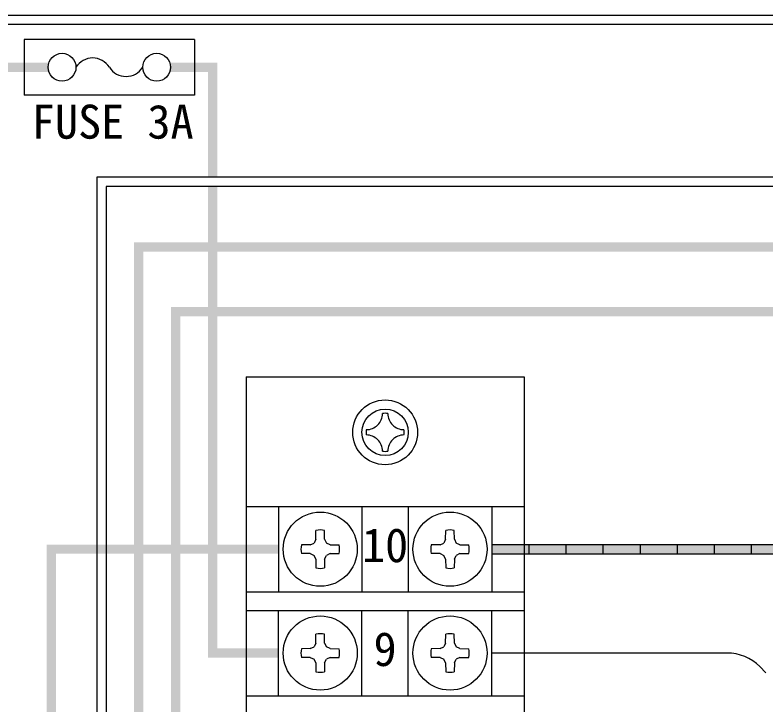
# Model space of a CAD drawing. Units: millimetres, scale not verified. Extents: x -1248 to 1240, y -219 to 343.
# Drawn here: x 677.3 to 758.3, y 64.9 to 139.3 of the extents above; entities that cross this region are included whole.
import ezdxf
from ezdxf.enums import TextEntityAlignment as Align

# ---------------------------------------------------------------- set-up
doc = ezdxf.new("R2010")
doc.units = ezdxf.units.MM
doc.header["$LTSCALE"] = 2
doc.layers.add('0-0', color=4, linetype='Continuous')
doc.styles.add('ＭＳ ゴシック', font='')
doc.styles.get('ＭＳ ゴシック').set_extended_font_data('MS Gothic')

msp = doc.modelspace()

# ---------------------------------------------------------------- linework, layer by layer
at = {"layer": '0-0', "color": 7}
for p, q in [((607.238, 139.269), (767.238, 139.269)), ((607.238, 138.269), (767.238, 138.269)), ((696.687, 136.641), (696.687, 130.641)), ((696.687, 130.641), (678.287, 130.641)), ((702.238, 100.269), (702.238, 24.069)), ((754.121, 70.469), (728.738, 70.469)), ((758.327, 68.334), (757.656, 69.005))]:
    msp.add_line(p, q, dxfattribs=at)
at = {"layer": '0-0'}
for p, q in [((702.238, 86.269), (732.238, 86.269)), ((705.738, 86.269), (705.738, 77.069)), ((714.738, 86.269), (714.738, 77.069)), ((714.738, 86.269), (714.738, 77.069)), ((719.738, 86.269), (719.738, 77.069)), ((728.738, 86.269), (728.738, 77.069)), ((709.761, 82.741), (709.775, 83.694)), ((710.715, 82.741), (710.701, 83.694)), ((723.761, 82.741), (723.775, 83.694)), ((724.715, 82.741), (724.701, 83.694)), ((709.761, 82.741), (709.572, 82.335)), ((710.715, 82.741), (710.903, 82.335)), ((723.761, 82.741), (723.572, 82.335)), ((724.715, 82.741), (724.903, 82.335)), ((709.167, 82.147), (708.213, 82.133)), ((709.167, 82.147), (709.572, 82.335)), ((711.309, 82.147), (710.903, 82.335)), ((711.309, 82.147), (712.263, 82.133)), ((723.167, 82.147), (722.213, 82.133)), ((723.167, 82.147), (723.572, 82.335)), ((725.309, 82.147), (724.903, 82.335)), ((725.309, 82.147), (726.263, 82.133)), ((728.738, 82.169), (872.43, 82.169)), ((732.738, 82.169), (732.738, 81.169)), ((736.738, 82.169), (736.738, 81.169)), ((740.738, 82.169), (740.738, 81.169)), ((744.738, 82.169), (744.738, 81.169)), ((748.738, 82.169), (748.738, 81.169)), ((752.738, 82.169), (752.738, 81.169)), ((756.738, 82.169), (756.738, 81.169)), ((709.167, 81.192), (708.213, 81.206)), ((709.167, 81.192), (709.572, 81.004)), ((711.309, 81.192), (710.903, 81.004)), ((711.309, 81.192), (712.263, 81.206)), ((723.167, 81.192), (722.213, 81.206)), ((723.167, 81.192), (723.572, 81.004)), ((725.309, 81.192), (724.903, 81.004)), ((725.309, 81.192), (726.263, 81.206)), ((728.738, 81.169), (872.43, 81.169)), ((709.761, 80.598), (709.572, 81.004)), ((709.761, 80.598), (709.775, 79.645)), ((710.715, 80.598), (710.701, 79.645)), ((710.715, 80.598), (710.903, 81.004)), ((723.761, 80.598), (723.572, 81.004)), ((723.761, 80.598), (723.775, 79.645)), ((724.715, 80.598), (724.701, 79.645)), ((724.715, 80.598), (724.903, 81.004)), ((702.238, 77.069), (732.238, 77.069)), ((702.238, 75.069), (732.238, 75.069)), ((705.738, 65.869), (705.738, 75.069)), ((714.738, 65.869), (714.738, 75.069)), ((714.738, 65.869), (714.738, 75.069)), ((719.738, 65.869), (719.738, 75.069)), ((728.738, 65.869), (728.738, 75.069)), ((709.761, 71.541), (709.775, 72.494)), ((710.715, 71.541), (710.701, 72.494)), ((723.761, 71.541), (723.775, 72.494)), ((724.715, 71.541), (724.701, 72.494)), ((709.761, 71.541), (709.572, 71.135)), ((710.715, 71.541), (710.903, 71.135)), ((723.761, 71.541), (723.572, 71.135)), ((724.715, 71.541), (724.903, 71.135)), ((709.167, 70.947), (708.213, 70.933)), ((709.167, 70.947), (709.572, 71.135)), ((711.309, 70.947), (710.903, 71.135)), ((711.309, 70.947), (712.263, 70.933)), ((723.167, 70.947), (722.213, 70.933)), ((723.167, 70.947), (723.572, 71.135)), ((725.309, 70.947), (724.903, 71.135)), ((725.309, 70.947), (726.263, 70.933)), ((709.167, 69.992), (708.213, 70.006)), ((709.167, 69.992), (709.572, 69.804)), ((709.761, 69.398), (709.572, 69.804)), ((710.715, 69.398), (710.903, 69.804)), ((711.309, 69.992), (710.903, 69.804)), ((711.309, 69.992), (712.263, 70.006)), ((723.167, 69.992), (722.213, 70.006)), ((723.167, 69.992), (723.572, 69.804)), ((723.761, 69.398), (723.572, 69.804)), ((724.715, 69.398), (724.903, 69.804)), ((725.309, 69.992), (724.903, 69.804)), ((725.309, 69.992), (726.263, 70.006)), ((709.761, 69.398), (709.775, 68.445)), ((710.715, 69.398), (710.701, 68.445)), ((723.761, 69.398), (723.775, 68.445)), ((724.715, 69.398), (724.701, 68.445)), ((702.238, 65.869), (732.238, 65.869))]:
    msp.add_line(p, q, dxfattribs=at)
at = {"layer": '0-0', "color": 7}
for points in [[(696.687, 136.641), (678.287, 136.641), (678.287, 130.641)], [(702.238, 100.269), (732.238, 100.269), (732.238, 24.069)]]:
    msp.add_lwpolyline(points, dxfattribs=at)
for centre in [(682.387, 133.641), (692.587, 133.641)]:
    msp.add_circle(centre, 1.5, dxfattribs=at)
at = {"layer": '0-0'}
for centre, radius in [((717.238, 94.269), 3.5), ((717.238, 94.269), 2.5), ((710.238, 81.669), 4), ((724.238, 81.669), 4), ((710.238, 70.469), 4), ((724.238, 70.469), 4)]:
    msp.add_circle(centre, radius, dxfattribs=at)
at = {"layer": '0-0', "color": 7}
for centre, radius, start, end in [((685.687, 132.521), 2.12, 31.89079, 148.10921), ((689.287, 134.761), 2.12, 211.89079, 328.10921), ((754.121, 65.469), 5, 45, 90)]:
    msp.add_arc(centre, radius, start, end, dxfattribs=at)
at = {"layer": '0-0'}
for centre, radius, start, end in [((715.208, 96.299), 1.742, 269.99869, 0.0013), ((717.238, 94.269), 2.05, 90, 98.06195), ((717.238, 94.269), 2.05, 81.93803, 89.99998), ((719.268, 96.299), 1.742, 179.99869, 270.0013), ((717.238, 94.269), 2.05, 171.93803, 180), ((717.238, 94.269), 2.05, 180, 188.06195), ((715.208, 92.24), 1.742, 359.99869, 90.0013), ((719.268, 92.24), 1.742, 89.99869, 180.0013), ((717.238, 94.269), 2.05, 0, 8.06195), ((717.238, 94.269), 2.05, 351.93803, 0), ((717.238, 94.269), 2.05, 261.93803, 270), ((717.238, 94.269), 2.05, 270, 278.06195), ((710.238, 81.669), 2.077, 77.11888, 102.88113), ((724.238, 81.669), 2.077, 77.11887, 102.88112), ((710.238, 81.669), 2.077, 167.11888, 192.88113), ((710.238, 81.669), 2.077, 347.11888, 12.88113), ((724.238, 81.669), 2.077, 167.11887, 192.88112), ((724.238, 81.669), 2.077, 347.11887, 12.88112), ((710.238, 81.669), 2.077, 257.11888, 282.88113), ((724.238, 81.669), 2.077, 257.11887, 282.88112), ((710.238, 70.469), 2.077, 77.11887, 102.88112), ((724.238, 70.469), 2.077, 77.11888, 102.88113), ((710.238, 70.469), 2.077, 167.11887, 192.88112), ((710.238, 70.469), 2.077, 347.11887, 12.88112), ((724.238, 70.469), 2.077, 167.11888, 192.88113), ((724.238, 70.469), 2.077, 347.11888, 12.88113), ((710.238, 70.469), 2.077, 257.11887, 282.88112), ((724.238, 70.469), 2.077, 257.11888, 282.88113)]:
    msp.add_arc(centre, radius, start, end, dxfattribs=at)
at = {"layer": '0-0', "color": 7}
for points in [[(680.973, 133.141), (680.973, 134.141), (675.332, 134.141)], [(675.332, 134.141), (676.332, 133.141), (680.973, 133.141)], [(699.144, 134.141), (694.001, 134.141), (698.144, 133.141)], [(694.001, 134.141), (694.001, 133.141), (698.144, 133.141)], [(699.144, 134.141), (698.144, 133.141), (698.144, 69.969)], [(698.144, 69.969), (699.144, 70.969), (699.144, 134.141)], [(690.144, 114.769), (690.144, 17.469), (691.144, 113.769)], [(794.665, 113.769), (794.665, 114.769), (690.144, 114.769)], [(690.144, 114.769), (691.144, 113.769), (794.665, 113.769)], [(690.144, 17.469), (691.144, 18.469), (691.144, 113.769)], [(699.144, 70.969), (698.144, 69.969), (705.738, 70.969), (705.738, 69.969)]]:
    msp.add_solid(points, dxfattribs=at)
at = {"layer": '0-0', "color": 1}
for points in [[(794.665, 106.769), (794.665, 107.769), (694.144, 107.769)], [(695.144, 106.769), (694.144, 107.769), (694.144, 58.784)], [(695.144, 106.769), (794.665, 106.769), (694.144, 107.769)], [(694.144, 58.784), (695.144, 59.784), (695.144, 106.769)]]:
    msp.add_solid(points, dxfattribs=at)
at = {"layer": '0-0', "color": 3}
for points in [[(681.738, 82.169), (680.738, 82.169), (681.738, 79.269), (680.738, 79.269)], [(693.738, 82.169), (693.738, 81.169), (697.738, 82.169), (697.738, 81.169)], [(701.738, 82.169), (701.738, 81.169), (705.738, 82.169), (705.738, 81.169)], [(732.738, 82.169), (732.738, 81.169), (736.738, 82.169), (736.738, 81.169)], [(740.738, 82.169), (740.738, 81.169), (744.738, 82.169), (744.738, 81.169)], [(748.738, 82.169), (748.738, 81.169), (752.738, 82.169), (752.738, 81.169)], [(756.738, 82.169), (756.738, 81.169), (760.738, 82.169), (760.738, 81.169)], [(681.738, 75.269), (680.738, 75.269), (681.738, 71.269), (680.738, 71.269)], [(681.738, 67.269), (680.738, 67.269), (681.738, 63.269), (680.738, 63.269)]]:
    msp.add_solid(points, dxfattribs=at)
at = {"layer": '0-0', "color": 2}
for points in [[(681.738, 82.169), (681.738, 81.169), (685.738, 82.169), (685.738, 81.169)], [(689.738, 82.169), (689.738, 81.169), (693.738, 82.169), (693.738, 81.169)], [(697.738, 82.169), (697.738, 81.169), (701.738, 82.169), (701.738, 81.169)], [(728.738, 82.169), (728.738, 81.169), (732.738, 82.169), (732.738, 81.169)], [(736.738, 82.169), (736.738, 81.169), (740.738, 82.169), (740.738, 81.169)], [(744.738, 82.169), (744.738, 81.169), (748.738, 82.169), (748.738, 81.169)], [(752.738, 82.169), (752.738, 81.169), (756.738, 82.169), (756.738, 81.169)], [(680.738, 75.269), (681.738, 75.269), (680.738, 79.269), (681.738, 79.269)], [(680.738, 67.269), (681.738, 67.269), (680.738, 71.269), (681.738, 71.269)]]:
    msp.add_solid(points, dxfattribs=at)

# ---------------------------------------------------------------- texts
at = {"layer": '0-0', "style": 'ＭＳ ゴシック'}
for s, p in [('FUSE 3A', (679.123, 124.836)), ('10', (714.738, 79.169)), ('9', (715.988, 67.969))]:
    msp.add_text(s, height=3.666, dxfattribs=at).set_placement(p, align=Align.BOTTOM_LEFT)

# ---------------------------------------------------------------- next in the draw order: wipeouts: each hides what was drawn before it
at = {"color": 7}
msp.add_wipeout([(794.665, 120.769), (794.665, 121.769), (686.144, 121.769), (686.144, 121.769)], dxfattribs=at)

# ---------------------------------------------------------------- next in the draw order: wipeouts: each hides what was drawn before it
msp.add_wipeout([(686.144, 37.869), (687.144, 38.869), (687.144, 120.769), (687.144, 120.769)], dxfattribs=at)

# ---------------------------------------------------------------- next in the draw order: wipeouts: each hides what was drawn before it
msp.add_wipeout([(687.144, 120.769), (794.665, 120.769), (686.144, 121.769), (686.144, 121.769)], dxfattribs=at)

# ---------------------------------------------------------------- next in the draw order: wipeouts: each hides what was drawn before it
msp.add_wipeout([(687.144, 120.769), (686.144, 121.769), (686.144, 37.869), (686.144, 37.869)], dxfattribs=at)

# ---------------------------------------------------------------- next in the draw order: linework, layer by layer
at = {"layer": '0-0'}
msp.add_line((794.665, 120.769), (687.144, 120.769), dxfattribs=at)
for points in [[(794.665, 121.769), (686.144, 121.769), (686.144, 37.869)], [(687.144, 120.769), (687.144, 38.869), (705.738, 38.869)]]:
    msp.add_lwpolyline(points, dxfattribs=at)
at = {"layer": '0-0', "color": 3}
msp.add_solid([(685.738, 82.169), (685.738, 81.169), (689.738, 82.169), (689.738, 81.169)], dxfattribs=at)

doc.saveas('drawing.dxf')
